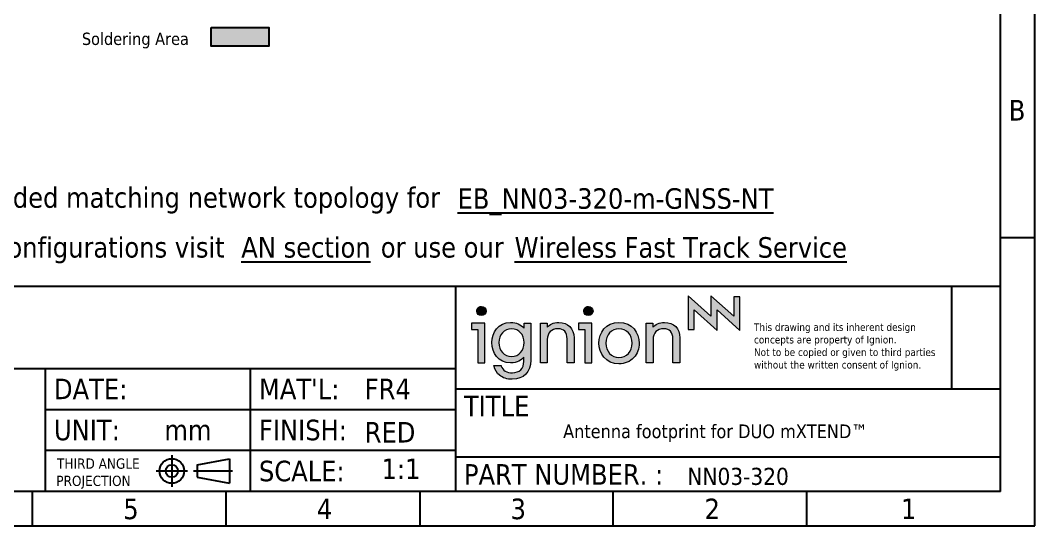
# Model space of a CAD drawing. Header units: millimetres. Extents: x 1362 to 1480, y 1256 to 1391.
# Drawn here: x 1406.2 to 1480.4, y 1255.8 to 1292.8 of the extents above; entities that cross this region are included whole.
import ezdxf
from ezdxf.enums import TextEntityAlignment as Align

# ---------------------------------------------------------------- set-up
doc = ezdxf.new("R2010")
doc.units = ezdxf.units.MM
for name, color, linetype in [('00-BLACK', 250, 'Continuous'), ('pads', 42, 'Continuous'), ('resin', 10, 'Continuous'), ('Text', 250, 'Continuous')]:
    doc.layers.add(name, color=color, linetype=linetype)
doc.layers.add('01-RED', color=240, linetype='Continuous', true_color=0xfc3344)
doc.styles.add('WY', font='tahoma.ttf')

# ---------------------------------------------------------------- blocks, each defined once
blk = doc.blocks.new('IGNION')
at = {"layer": '00-BLACK'}
h = blk.add_hatch(color=256, dxfattribs=at)
h.dxf.hatch_style = 2
edge = h.paths.add_edge_path()
edge.add_spline(control_points=[(376, -307.7), (371.4, -307.7), (367.3, -310.2), (365.4, -314.2), (364.8, -315.6), (364.5, -316.9), (364.5, -318.7), (364.5, -318.7), (364.5, -319.4), (364.5, -319.4), (364.5, -325.8), (369.3, -330.4), (376, -330.4), (382.6, -330.4), (387.5, -325.7), (387.5, -319.2), (387.5, -312.7), (382.5, -307.7), (376, -307.7)], knot_values=[0, 0, 0, 0, 1, 1, 1, 2, 2, 2, 3, 3, 3, 4, 4, 4, 5, 5, 5, 6, 6, 6, 6], degree=3, periodic=0)
h = blk.add_hatch(color=256, dxfattribs=at)
h.dxf.hatch_style = 2
edge = h.paths.add_edge_path()
edge.add_spline(control_points=[(640.6, -307.7), (636, -307.7), (631.9, -310.2), (630, -314.2), (629.4, -315.6), (629.1, -316.9), (629.1, -318.7), (629.1, -318.7), (629.1, -319.4), (629.1, -319.4), (629.1, -325.8), (633.9, -330.4), (640.6, -330.4), (647.3, -330.4), (652.1, -325.7), (652.1, -319.2), (652.1, -312.7), (647.1, -307.7), (640.6, -307.7)], knot_values=[0, 0, 0, 0, 1, 1, 1, 2, 2, 2, 3, 3, 3, 4, 4, 4, 5, 5, 5, 6, 6, 6, 6], degree=3, periodic=0)
h = blk.add_hatch(color=256, dxfattribs=at)
h.dxf.hatch_style = 2
h.paths.add_polyline_path([(351.8, -364.7), (367.2, -364.7), (367.2, -447.5), (384.5, -447.5), (384.5, -349.4), (351.8, -349.4)])
h = blk.add_hatch(color=256, dxfattribs=at)
h.dxf.hatch_style = 2
edge = h.paths.add_edge_path()
edge.add_spline(control_points=[(481.6, -361.8), (473.8, -352.2), (462.5, -347.2), (448.3, -347.2), (417.8, -347.2), (401.9, -372.4), (401.9, -397.2), (401.9, -422.1), (417.8, -447.3), (448.3, -447.3), (464.8, -447.3), (474.9, -440.4), (481, -432.9), (481, -432.9), (481, -443.7), (481, -443.7), (481, -460.8), (469.9, -471.8), (452.7, -471.8), (438.9, -471.8), (428.5, -465.6), (425, -455.2), (425, -455.2), (424.5, -453.8), (424.5, -453.8), (424.5, -453.8), (406.9, -453.8), (406.9, -453.8), (406.9, -453.8), (407.5, -456.3), (407.5, -456.3), (409.3, -464.6), (414.1, -472.3), (420.8, -477.8), (428.9, -484.4), (439.8, -487.8), (452.3, -487.8), (480.7, -487.8), (498.3, -469.8), (498.3, -440.8), (498.3, -440.8), (498.3, -349.4), (498.3, -349.4), (498.3, -349.4), (481.6, -349.4), (481.6, -349.4), (481.6, -349.4), (481.6, -361.8), (481.6, -361.8)], knot_values=[0, 0, 0, 0, 1, 1, 1, 2, 2, 2, 3, 3, 3, 4, 4, 4, 5, 5, 5, 6, 6, 6, 7, 7, 7, 8, 8, 8, 9, 9, 9, 10, 10, 10, 11, 11, 11, 12, 12, 12, 13, 13, 13, 14, 14, 14, 15, 15, 15, 16, 16, 16, 16], degree=3, periodic=0)
edge = h.paths.add_edge_path()
edge.add_spline(control_points=[(481.6, -397.2), (481.6, -417.7), (469.1, -431.5), (450.7, -431.5), (432.2, -431.5), (419.4, -417.4), (419.4, -397.2), (419.4, -377.2), (432.2, -363.2), (450.7, -363.2), (469.1, -363.2), (481.6, -376.9), (481.6, -397.2)], knot_values=[0, 0, 0, 0, 1, 1, 1, 2, 2, 2, 3, 3, 3, 4, 4, 4, 4], degree=3, periodic=0)
h = blk.add_hatch(color=256, dxfattribs=at)
h.dxf.hatch_style = 2
edge = h.paths.add_edge_path()
edge.add_spline(control_points=[(567.4, -347.2), (554, -347.2), (544.3, -352.8), (538.5, -359.3), (538.5, -359.3), (538.5, -349.4), (538.5, -349.4), (538.5, -349.4), (521.8, -349.4), (521.8, -349.4), (521.8, -349.4), (521.8, -447.5), (521.8, -447.5), (521.8, -447.5), (539.1, -447.5), (539.1, -447.5), (539.1, -447.5), (539.1, -389.5), (539.1, -389.5), (539.1, -373), (549.1, -362.8), (565.2, -362.8), (580.2, -362.8), (587.8, -371.3), (587.8, -388), (587.8, -388), (587.8, -447.5), (587.8, -447.5), (587.8, -447.5), (605.1, -447.5), (605.1, -447.5), (605.1, -447.5), (605.1, -385.4), (605.1, -385.4), (605.1, -362.2), (590.3, -347.2), (567.4, -347.2)], knot_values=[0, 0, 0, 0, 1, 1, 1, 2, 2, 2, 3, 3, 3, 4, 4, 4, 5, 5, 5, 6, 6, 6, 7, 7, 7, 8, 8, 8, 9, 9, 9, 10, 10, 10, 11, 11, 11, 12, 12, 12, 12], degree=3, periodic=0)
h = blk.add_hatch(color=256, dxfattribs=at)
h.dxf.hatch_style = 2
h.paths.add_polyline_path([(616.4, -364.7), (631.8, -364.7), (631.8, -447.5), (649.1, -447.5), (649.1, -349.4), (616.4, -349.4)])
h = blk.add_hatch(color=256, dxfattribs=at)
h.dxf.hatch_style = 2
edge = h.paths.add_edge_path()
edge.add_spline(control_points=[(716.4, -347.2), (684, -347.2), (666.5, -373.6), (666.5, -398.5), (666.5, -423.3), (684, -449.7), (716.4, -449.7), (730.8, -449.7), (743.9, -444.2), (753, -434.2), (761.7, -424.7), (766.4, -412.1), (766.4, -398.5), (766.4, -373.6), (748.9, -347.2), (716.4, -347.2)], knot_values=[0, 0, 0, 0, 1, 1, 1, 2, 2, 2, 3, 3, 3, 4, 4, 4, 5, 5, 5, 5], degree=3, periodic=0)
edge = h.paths.add_edge_path()
edge.add_spline(control_points=[(748.9, -398.5), (748.9, -419.2), (735.6, -433.7), (716.4, -433.7), (697.3, -433.7), (684, -419.2), (684, -398.5), (684, -377.7), (697.3, -363.2), (716.4, -363.2), (735.6, -363.2), (748.9, -377.7), (748.9, -398.5)], knot_values=[0, 0, 0, 0, 1, 1, 1, 2, 2, 2, 3, 3, 3, 4, 4, 4, 4], degree=3, periodic=0)
h = blk.add_hatch(color=256, dxfattribs=at)
h.dxf.hatch_style = 2
edge = h.paths.add_edge_path()
edge.add_spline(control_points=[(829.2, -347.2), (815.9, -347.2), (806.2, -352.8), (800.4, -359.3), (800.4, -359.3), (800.4, -349.4), (800.4, -349.4), (800.4, -349.4), (783.6, -349.4), (783.6, -349.4), (783.6, -349.4), (783.6, -447.5), (783.6, -447.5), (783.6, -447.5), (800.9, -447.5), (800.9, -447.5), (800.9, -447.5), (800.9, -389.5), (800.9, -389.5), (800.9, -373), (810.9, -362.8), (827, -362.8), (842, -362.8), (849.6, -371.3), (849.6, -388), (849.6, -388), (849.6, -447.5), (849.6, -447.5), (849.6, -447.5), (866.9, -447.5), (866.9, -447.5), (866.9, -447.5), (866.9, -385.4), (866.9, -385.4), (866.9, -362.2), (852.1, -347.2), (829.2, -347.2)], knot_values=[0, 0, 0, 0, 1, 1, 1, 2, 2, 2, 3, 3, 3, 4, 4, 4, 5, 5, 5, 6, 6, 6, 7, 7, 7, 8, 8, 8, 9, 9, 9, 10, 10, 10, 11, 11, 11, 12, 12, 12, 12], degree=3, periodic=0)
at = {"layer": '01-RED'}
h = blk.add_hatch(color=256, dxfattribs=at)
h.dxf.hatch_style = 2
h.paths.add_polyline_path([(1000.4, -284), (1000.4, -331.8), (944, -281.2), (944, -331.8), (887.7, -281.2), (887.7, -364.4), (902.5, -364.4), (902.5, -315.9), (958.9, -367.5), (958.9, -315.9), (1015.2, -367.5), (1015.2, -284)])
at = {"layer": '00-BLACK', "lineweight": 0}
for points in [[(351.8, -364.7), (367.2, -364.7), (367.2, -447.5), (384.5, -447.5), (384.5, -349.4), (351.8, -349.4), (351.8, -364.7)], [(616.4, -364.7), (631.8, -364.7), (631.8, -447.5), (649.1, -447.5), (649.1, -349.4), (616.4, -349.4), (616.4, -364.7)]]:
    blk.add_lwpolyline(points, dxfattribs=at)
for points, knots in [([(376, -307.7), (371.4, -307.7), (367.3, -310.2), (365.4, -314.2), (364.8, -315.6), (364.5, -316.9), (364.5, -318.7), (364.5, -318.7), (364.5, -319.4), (364.5, -319.4), (364.5, -325.8), (369.3, -330.4), (376, -330.4), (382.6, -330.4), (387.5, -325.7), (387.5, -319.2), (387.5, -312.7), (382.5, -307.7), (376, -307.7)], [0, 0, 0, 0, 1, 1, 1, 2, 2, 2, 3, 3, 3, 4, 4, 4, 5, 5, 5, 6, 6, 6, 6]), ([(640.6, -307.7), (636, -307.7), (631.9, -310.2), (630, -314.2), (629.4, -315.6), (629.1, -316.9), (629.1, -318.7), (629.1, -318.7), (629.1, -319.4), (629.1, -319.4), (629.1, -325.8), (633.9, -330.4), (640.6, -330.4), (647.3, -330.4), (652.1, -325.7), (652.1, -319.2), (652.1, -312.7), (647.1, -307.7), (640.6, -307.7)], [0, 0, 0, 0, 1, 1, 1, 2, 2, 2, 3, 3, 3, 4, 4, 4, 5, 5, 5, 6, 6, 6, 6]), ([(481.6, -361.8), (473.8, -352.2), (462.5, -347.2), (448.3, -347.2), (417.8, -347.2), (401.9, -372.4), (401.9, -397.2), (401.9, -422.1), (417.8, -447.3), (448.3, -447.3), (464.8, -447.3), (474.9, -440.4), (481, -432.9), (481, -432.9), (481, -443.7), (481, -443.7), (481, -460.8), (469.9, -471.8), (452.7, -471.8), (438.9, -471.8), (428.5, -465.6), (425, -455.2), (425, -455.2), (424.5, -453.8), (424.5, -453.8), (424.5, -453.8), (406.9, -453.8), (406.9, -453.8), (406.9, -453.8), (407.5, -456.3), (407.5, -456.3), (409.3, -464.6), (414.1, -472.3), (420.8, -477.8), (428.9, -484.4), (439.8, -487.8), (452.3, -487.8), (480.7, -487.8), (498.3, -469.8), (498.3, -440.8), (498.3, -440.8), (498.3, -349.4), (498.3, -349.4), (498.3, -349.4), (481.6, -349.4), (481.6, -349.4), (481.6, -349.4), (481.6, -361.8), (481.6, -361.8)], [0, 0, 0, 0, 1, 1, 1, 2, 2, 2, 3, 3, 3, 4, 4, 4, 5, 5, 5, 6, 6, 6, 7, 7, 7, 8, 8, 8, 9, 9, 9, 10, 10, 10, 11, 11, 11, 12, 12, 12, 13, 13, 13, 14, 14, 14, 15, 15, 15, 16, 16, 16, 16]), ([(567.4, -347.2), (554, -347.2), (544.3, -352.8), (538.5, -359.3), (538.5, -359.3), (538.5, -349.4), (538.5, -349.4), (538.5, -349.4), (521.8, -349.4), (521.8, -349.4), (521.8, -349.4), (521.8, -447.5), (521.8, -447.5), (521.8, -447.5), (539.1, -447.5), (539.1, -447.5), (539.1, -447.5), (539.1, -389.5), (539.1, -389.5), (539.1, -373), (549.1, -362.8), (565.2, -362.8), (580.2, -362.8), (587.8, -371.3), (587.8, -388), (587.8, -388), (587.8, -447.5), (587.8, -447.5), (587.8, -447.5), (605.1, -447.5), (605.1, -447.5), (605.1, -447.5), (605.1, -385.4), (605.1, -385.4), (605.1, -362.2), (590.3, -347.2), (567.4, -347.2)], [0, 0, 0, 0, 1, 1, 1, 2, 2, 2, 3, 3, 3, 4, 4, 4, 5, 5, 5, 6, 6, 6, 7, 7, 7, 8, 8, 8, 9, 9, 9, 10, 10, 10, 11, 11, 11, 12, 12, 12, 12]), ([(716.4, -347.2), (684, -347.2), (666.5, -373.6), (666.5, -398.5), (666.5, -423.3), (684, -449.7), (716.4, -449.7), (730.8, -449.7), (743.9, -444.2), (753, -434.2), (761.7, -424.7), (766.4, -412.1), (766.4, -398.5), (766.4, -373.6), (748.9, -347.2), (716.4, -347.2)], [0, 0, 0, 0, 1, 1, 1, 2, 2, 2, 3, 3, 3, 4, 4, 4, 5, 5, 5, 5]), ([(829.2, -347.2), (815.9, -347.2), (806.2, -352.8), (800.4, -359.3), (800.4, -359.3), (800.4, -349.4), (800.4, -349.4), (800.4, -349.4), (783.6, -349.4), (783.6, -349.4), (783.6, -349.4), (783.6, -447.5), (783.6, -447.5), (783.6, -447.5), (800.9, -447.5), (800.9, -447.5), (800.9, -447.5), (800.9, -389.5), (800.9, -389.5), (800.9, -373), (810.9, -362.8), (827, -362.8), (842, -362.8), (849.6, -371.3), (849.6, -388), (849.6, -388), (849.6, -447.5), (849.6, -447.5), (849.6, -447.5), (866.9, -447.5), (866.9, -447.5), (866.9, -447.5), (866.9, -385.4), (866.9, -385.4), (866.9, -362.2), (852.1, -347.2), (829.2, -347.2)], [0, 0, 0, 0, 1, 1, 1, 2, 2, 2, 3, 3, 3, 4, 4, 4, 5, 5, 5, 6, 6, 6, 7, 7, 7, 8, 8, 8, 9, 9, 9, 10, 10, 10, 11, 11, 11, 12, 12, 12, 12]), ([(481.6, -397.2), (481.6, -417.7), (469.1, -431.5), (450.7, -431.5), (432.2, -431.5), (419.4, -417.4), (419.4, -397.2), (419.4, -377.2), (432.2, -363.2), (450.7, -363.2), (469.1, -363.2), (481.6, -376.9), (481.6, -397.2)], [0, 0, 0, 0, 1, 1, 1, 2, 2, 2, 3, 3, 3, 4, 4, 4, 4]), ([(748.9, -398.5), (748.9, -419.2), (735.6, -433.7), (716.4, -433.7), (697.3, -433.7), (684, -419.2), (684, -398.5), (684, -377.7), (697.3, -363.2), (716.4, -363.2), (735.6, -363.2), (748.9, -377.7), (748.9, -398.5)], [0, 0, 0, 0, 1, 1, 1, 2, 2, 2, 3, 3, 3, 4, 4, 4, 4])]:
    blk.add_open_spline(points, degree=3, knots=knots, dxfattribs=at)
at = {"layer": '01-RED', "lineweight": 0}
blk.add_lwpolyline([(1000.4, -284), (1000.4, -331.8), (944, -281.2), (944, -331.8), (887.7, -281.2), (887.7, -364.4), (902.5, -364.4), (902.5, -315.9), (958.9, -367.5), (958.9, -315.9), (1015.2, -367.5), (1015.2, -284), (1000.4, -284)], dxfattribs=at)

msp = doc.modelspace()

# ---------------------------------------------------------------- hatches: boundary and pattern name
at = {"layer": 'pads'}
msp.add_hatch(color=256, dxfattribs=at).paths.add_polyline_path([(1424.349, 1290.856), (1424.349, 1292.232), (1420.132, 1292.232), (1420.132, 1290.856)])

# ---------------------------------------------------------------- linework, layer by layer
for p, q in [((1480.381, 1255.793), (1480.381, 1390.793)), ((1477.881, 1258.293), (1477.881, 1388.293)), ((1477.881, 1276.868), (1480.381, 1276.868)), ((1477.881, 1273.293), (1392.881, 1273.293)), ((1437.993, 1273.293), (1437.993, 1258.293)), ((1474.281, 1273.293), (1474.281, 1265.793)), ((1392.881, 1267.293), (1437.993, 1267.293)), ((1407.993, 1258.293), (1407.993, 1267.293)), ((1422.993, 1258.293), (1422.993, 1267.293)), ((1437.993, 1265.793), (1477.881, 1265.793)), ((1407.993, 1264.293), (1437.993, 1264.293)), ((1437.993, 1264.293), (1437.993, 1258.293)), ((1437.993, 1261.293), (1407.993, 1261.293)), ((1419.099, 1260.243), (1421.455, 1260.693)), ((1421.455, 1260.693), (1421.455, 1258.893)), ((1477.881, 1260.793), (1437.993, 1260.793)), ((1419.099, 1260.243), (1419.099, 1259.343)), ((1419.099, 1259.343), (1421.455, 1258.893)), ((1437.993, 1258.293), (1392.881, 1258.293)), ((1477.881, 1258.293), (1392.881, 1258.293)), ((1407.043, 1255.793), (1407.043, 1258.293)), ((1421.211, 1255.793), (1421.211, 1258.293)), ((1435.381, 1258.293), (1435.381, 1255.793)), ((1449.546, 1255.793), (1449.546, 1258.293)), ((1463.713, 1255.793), (1463.713, 1258.293)), ((1390.381, 1255.793), (1480.381, 1255.793))]:
    msp.add_line(p, q)
at = {"ltscale": 0.3}
for p, q in [((1417.243, 1260.943), (1417.243, 1258.643)), ((1416.093, 1259.793), (1418.393, 1259.793)), ((1418.826, 1259.793), (1421.691, 1259.793))]:
    msp.add_line(p, q, dxfattribs=at)
msp.add_lwpolyline([(1420.132, 1292.232), (1424.349, 1292.232), (1424.349, 1290.856), (1420.132, 1290.856)], close=True)
for radius in [0.9, 0.45]:
    msp.add_circle((1417.243, 1259.793), radius)

# ---------------------------------------------------------------- block references
at = {"xscale": 0.0295750000000226, "yscale": 0.0295750000000226, "zscale": 0.029575}
msp.add_blockref('IGNION', (1428.774, 1280.928), dxfattribs=at)

# ---------------------------------------------------------------- texts
at = {"style": 'WY'}
for s, height, p in [('Soldering Area', 0.9, (1410.66, 1290.948)), ('B', 1.5, (1478.482, 1285.423)), ('Recommended matching network topology for', 1.5, (1395.577, 1279.042)), ('%%UEB_NN03-320-m-GNSS-NT', 1.5, (1438.148, 1278.969)), ('For other configurations visit', 1.5, (1395.572, 1275.402)), ('%%UAN section', 1.5, (1422.321, 1275.399)), ('%%UWireless Fast Track Service', 1.5, (1442.325, 1275.393)), ('or use our ', 1.5, (1432.531, 1275.402)), ('DATE:', 1.5, (1408.618, 1265.043)), ("MAT'L:", 1.5, (1423.618, 1265.043)), ('TITLE', 1.5, (1438.618, 1263.793)), ('UNIT:', 1.5, (1408.618, 1262.043)), ('FINISH:', 1.5, (1423.618, 1262.043)), ('THIRD ANGLE', 0.75, (1408.843, 1259.961)), ('SCALE:', 1.5, (1423.618, 1259.043)), ('PART NUMBER. :', 1.5, (1438.618, 1258.793)), ('PROJECTION', 0.75, (1408.787, 1258.698)), ('5', 1.5, (1413.689, 1256.271)), ('4', 1.5, (1427.857, 1256.271)), ('3', 1.5, (1442.027, 1256.271)), ('2', 1.5, (1456.225, 1256.271)), ('1', 1.5, (1470.594, 1256.271))]:
    msp.add_text(s, height=height, dxfattribs=at).set_placement(p)
at = {"color": 251, "style": 'WY'}
for s, p in [('FR4', (1431.353, 1265.045)), ('1:1', (1432.586, 1259.198))]:
    msp.add_text(s, height=1.5, dxfattribs=at).set_placement(p)
at = {"lineweight": 0, "insert": (1459.84, 1270.588), "char_height": 0.55, "width": 29.45594, "attachment_point": 1, "style": 'WY'}
msp.add_mtext('This drawing and its inherent design \\Pconcepts are property of Ignion. \\PNot to be copied or given to third parties \\Pwithout the written consent of Ignion.', dxfattribs=at)
at = {"attachment_point": 1, "style": 'WY'}
for s, insert, char_height, width in [('Antenna footprint for {\\C240;\\c3485655;DUO mXTEND™}', (1445.874, 1263.196), 1, 25.05398), ('NN03-320', (1454.962, 1260.027), 1.25, 10.95449)]:
    msp.add_mtext(s, dxfattribs=dict(at, insert=insert, char_height=char_height, width=width))
at = {"layer": 'resin', "color": 251, "style": 'WY'}
msp.add_text('RED', height=1.5, dxfattribs=at).set_placement((1431.353, 1261.876))
at = {"layer": 'Text', "style": 'WY'}
msp.add_attdef(' mm ', text=' mm ', height=1.5, dxfattribs=at).set_placement((1418.421, 1262.793), align=Align.MIDDLE)

doc.saveas('drawing.dxf')
